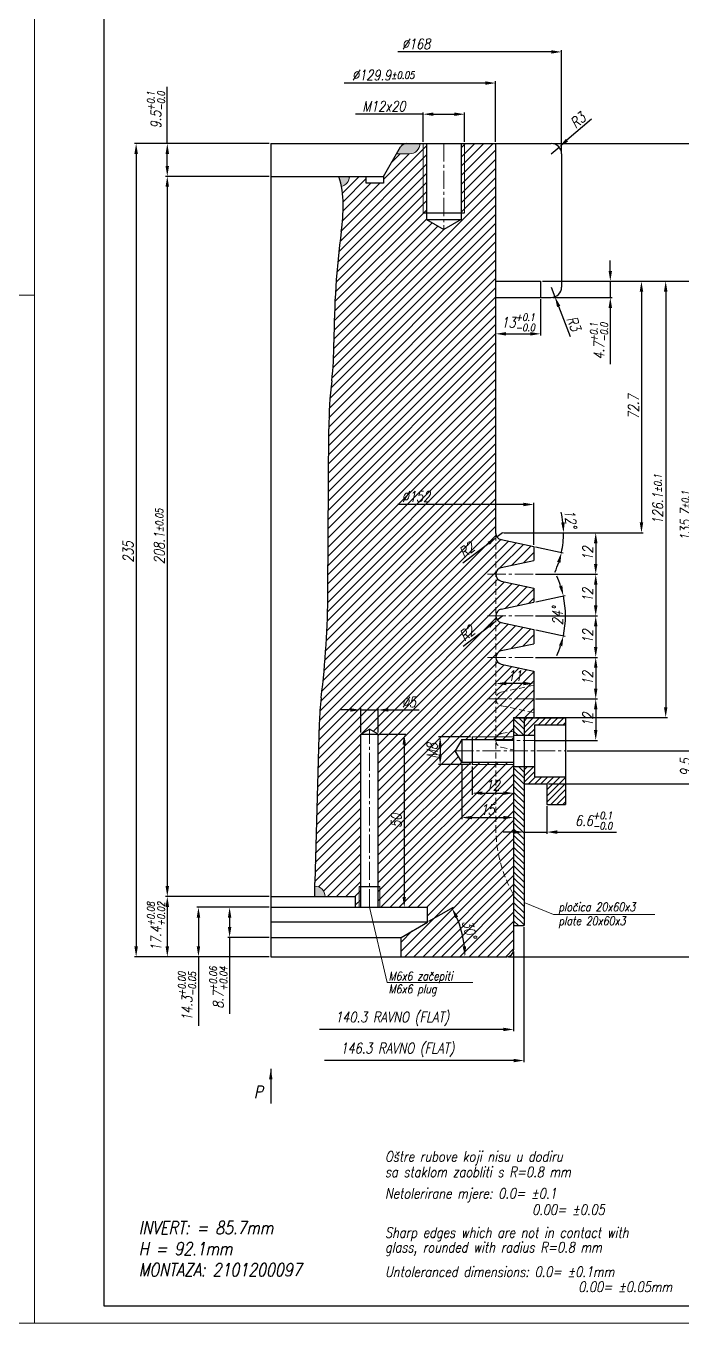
# Model space of a CAD drawing. Extents: x 39 to 1392, y 12 to 642.
# Drawn here: x 456.9 to 646.4, y 12.4 to 387.2 of the extents above; entities that cross this region are included whole.
import ezdxf

# ---------------------------------------------------------------- set-up
doc = ezdxf.new("R2010")
doc.units = 0
doc.header["$LTSCALE"] = 7
doc.header["$MEASUREMENT"] = 0
doc.linetypes.add('CENTER2', pattern=[1.125, 0.75, -0.125, 0.125, -0.125])
doc.linetypes.add('HIDDEN', pattern=[0.375, 0.25, -0.125])
doc.layers.get('0').update_dxf_attribs({"linetype": 'CONTINUOUS', "lineweight": 15})
for name, color, linetype, lineweight in [('1', 1, 'CENTER2', 15), ('2', 2, 'HIDDEN', 15), ('3', 3, 'CONTINUOUS', 30), ('8', 251, 'CONTINUOUS', 15), ('ENGLISH', 252, 'CONTINUOUS', 18)]:
    doc.layers.add(name, color=color, linetype=linetype, lineweight=lineweight)
doc.styles.add('ITALICT', font='ITALICT.shx', dxfattribs={"width": 0.8, "height": 3})
doc.dimstyles.get("Standard").update_dxf_attribs({"dimtxt": 3, "dimasz": 3, "dimexe": 0.5, "dimexo": 0.5, "dimgap": 0.8, "dimtad": 1, "dimdsep": 46, "dimtxsty": 'ITALICT', "dimcen": 0.09, "dimazin": 2, "dimtfac": 1, "dimtmove": 0, "dimatfit": 3, "dimfxl": 1, "dimtolj": 1, "dimtzin": 0, "dimarcsym": 0})

# ---------------------------------------------------------------- blocks, each defined once
blk = doc.blocks.new('*D75')
at = {"color": 0, "lineweight": -2}
for p, q in [((585.78, 173.22), (585.78, 164.98)), ((588.78, 165.48), (594.78, 165.48)), ((597.78, 164.98), (597.78, 164.98))]:
    blk.add_line(p, q, dxfattribs=at)
at = {"color": 0}
for points in [[(588.78, 165.98), (588.78, 164.98), (585.78, 165.48)], [(594.78, 164.98), (594.78, 165.98), (597.78, 165.48)]]:
    blk.add_solid(points, dxfattribs=at)
at = {"color": 0, "insert": (591.78, 167.78), "char_height": 3, "attachment_point": 5, "style": 'ITALICT'}
blk.add_mtext('\\A1;12', dxfattribs=at)
blk = doc.blocks.new('*D76')
at = {"color": 0, "lineweight": -2}
for p, q in [((582.78, 173.97), (582.78, 157.93)), ((585.78, 158.43), (594.78, 158.43)), ((597.78, 157.93), (597.78, 157.93))]:
    blk.add_line(p, q, dxfattribs=at)
at = {"color": 0}
for points in [[(585.78, 158.93), (585.78, 157.93), (582.78, 158.43)], [(594.78, 157.93), (594.78, 158.93), (597.78, 158.43)]]:
    blk.add_solid(points, dxfattribs=at)
at = {"color": 0, "insert": (590.28, 160.73), "char_height": 3, "attachment_point": 5, "style": 'ITALICT'}
blk.add_mtext('\\A1;15', dxfattribs=at)
blk = doc.blocks.new('*D18')
at = {"color": 0, "lineweight": -2}
for p, q in [((605.58, 308.22), (605.58, 297.71)), ((595.58, 298.21), (602.58, 298.21))]:
    blk.add_line(p, q, dxfattribs=at)
at = {"color": 0}
for points in [[(595.58, 298.71), (595.58, 297.71), (592.58, 298.21)], [(602.58, 298.71), (602.58, 297.71), (605.58, 298.21)]]:
    blk.add_solid(points, dxfattribs=at)
at = {"color": 0, "insert": (599.08, 301.5), "char_height": 3, "attachment_point": 5, "style": 'ITALICT'}
blk.add_mtext('\\A1;13{}{\\H0.71x;\\C3;\\S+0.1^ -0.0;}', dxfattribs=at)
blk = doc.blocks.new('*D19')
at = {"color": 0, "lineweight": -2}
for p, q in [((625.71, 316.42), (625.71, 319.42)), ((606.08, 313.42), (626.21, 313.42)), ((625.71, 313.42), (625.71, 308.72)), ((609.13, 308.72), (626.21, 308.72)), ((625.71, 305.72), (625.71, 289.45))]:
    blk.add_line(p, q, dxfattribs=at)
at = {"color": 0}
for points in [[(625.21, 316.42), (626.21, 316.42), (625.71, 313.42)], [(625.21, 305.72), (626.21, 305.72), (625.71, 308.72)]]:
    blk.add_solid(points, dxfattribs=at)
at = {"color": 0, "insert": (622.43, 296.09), "char_height": 3, "attachment_point": 5, "rotation": 90, "style": 'ITALICT'}
blk.add_mtext('\\A1;4.7{}{\\H0.71x;\\C3;\\S+0.1^ -0.0;}', dxfattribs=at)
blk = doc.blocks.new('*D20')
at = {"color": 0, "lineweight": -2}
for p, q in [((609.13, 353.22), (658.21, 353.22)), ((657.71, 350.22), (657.71, 316.42)), ((606.08, 313.42), (658.21, 313.42))]:
    blk.add_line(p, q, dxfattribs=at)
at = {"color": 0}
for points in [[(658.21, 350.22), (657.21, 350.22), (657.71, 353.22)], [(657.21, 316.42), (658.21, 316.42), (657.71, 313.42)]]:
    blk.add_solid(points, dxfattribs=at)
at = {"color": 0, "insert": (655.41, 333.32), "char_height": 3, "attachment_point": 5, "rotation": 90, "style": 'ITALICT'}
blk.add_mtext('\\A1;39.8{}{\\H0.71x;\\C3;%%p0.05}', dxfattribs=at)
blk = doc.blocks.new('*D21')
at = {"color": 0, "lineweight": -2}
for p, q in [((606.08, 313.42), (642.21, 313.42)), ((641.71, 310.42), (641.71, 190.32)), ((604.13, 187.32), (642.21, 187.32))]:
    blk.add_line(p, q, dxfattribs=at)
at = {"color": 0}
for points in [[(641.21, 310.42), (642.21, 310.42), (641.71, 313.42)], [(641.21, 190.32), (642.21, 190.32), (641.71, 187.32)]]:
    blk.add_solid(points, dxfattribs=at)
at = {"color": 0, "insert": (639.41, 250.37), "char_height": 3, "attachment_point": 5, "rotation": 90, "style": 'ITALICT'}
blk.add_mtext('\\A1;126.1{}{\\H0.71x;\\C3;%%p0.1}', dxfattribs=at)
blk = doc.blocks.new('*D22')
at = {"color": 0, "lineweight": -2}
for p, q in [((606.08, 313.42), (650.21, 313.42)), ((649.71, 310.42), (649.71, 180.72)), ((613.28, 177.72), (650.21, 177.72))]:
    blk.add_line(p, q, dxfattribs=at)
at = {"color": 0}
for points in [[(649.21, 310.42), (650.21, 310.42), (649.71, 313.42)], [(649.21, 180.72), (650.21, 180.72), (649.71, 177.72)]]:
    blk.add_solid(points, dxfattribs=at)
at = {"color": 0, "insert": (647.41, 245.57), "char_height": 3, "attachment_point": 5, "rotation": 90, "style": 'ITALICT'}
blk.add_mtext('\\A1;135.7{}{\\H0.71x;\\C3;%%p0.1}', dxfattribs=at)
blk = doc.blocks.new('*D77')
at = {"color": 0, "lineweight": -2}
for p, q in [((583.18, 207.99), (590.66, 213.69)), ((594.63, 216.72), (593.04, 215.51))]:
    blk.add_line(p, q, dxfattribs=at)
at = {"color": 0}
blk.add_solid([(590.96, 213.29), (590.35, 214.09), (593.04, 215.51)], dxfattribs=at)
at = {"color": 0, "insert": (584.33, 211.76), "char_height": 3, "attachment_point": 5, "rotation": 37.3097, "style": 'ITALICT'}
blk.add_mtext('\\A1;R2', dxfattribs=at)
blk = doc.blocks.new('*D23')
at = {"color": 0, "lineweight": -2}
for p, q in [((604.17, 220.79), (612.65, 222.6)), ((604.17, 212.65), (612.65, 210.85))]:
    blk.add_line(p, q, dxfattribs=at)
for start, end in [(18.1964, 24.3928), (348, 12), (335.6072, 341.8036)]:
    blk.add_arc((585.01, 216.72), 27.75, start, end, dxfattribs=at)
at = {"color": 0}
for points in [[(611.86, 225.52), (610.9, 225.26), (612.16, 222.49)], [(610.9, 208.18), (611.86, 207.92), (612.16, 210.95)]]:
    blk.add_solid(points, dxfattribs=at)
at = {"color": 0, "insert": (610.47, 216.72), "char_height": 3, "attachment_point": 5, "rotation": 90, "style": 'ITALICT'}
blk.add_mtext('\\A1;24°', dxfattribs=at)
blk = doc.blocks.new('*D24')
at = {"color": 0, "lineweight": -2}
for p, q in [((604.13, 228.72), (622, 228.72)), ((621.5, 225.72), (621.5, 219.72)), ((604.13, 216.72), (622, 216.72))]:
    blk.add_line(p, q, dxfattribs=at)
at = {"color": 0}
for points in [[(621, 225.72), (622, 225.72), (621.5, 228.72)], [(621, 219.72), (622, 219.72), (621.5, 216.72)]]:
    blk.add_solid(points, dxfattribs=at)
at = {"color": 0, "insert": (619.2, 222.72), "char_height": 3, "attachment_point": 5, "rotation": 90, "style": 'ITALICT'}
blk.add_mtext('\\A1;12', dxfattribs=at)
blk = doc.blocks.new('*D25')
at = {"color": 0, "lineweight": -2}
for p, q in [((604.13, 216.72), (622, 216.72)), ((621.5, 213.72), (621.5, 207.72)), ((604.13, 204.72), (622, 204.72))]:
    blk.add_line(p, q, dxfattribs=at)
at = {"color": 0}
for points in [[(621, 213.72), (622, 213.72), (621.5, 216.72)], [(621, 207.72), (622, 207.72), (621.5, 204.72)]]:
    blk.add_solid(points, dxfattribs=at)
at = {"color": 0, "insert": (619.2, 210.72), "char_height": 3, "attachment_point": 5, "rotation": 90, "style": 'ITALICT'}
blk.add_mtext('\\A1;12', dxfattribs=at)
blk = doc.blocks.new('*D26')
at = {"color": 0, "lineweight": -2}
for p, q in [((604.13, 204.72), (622, 204.72)), ((621.5, 201.72), (621.5, 195.72)), ((604.13, 192.72), (622, 192.72))]:
    blk.add_line(p, q, dxfattribs=at)
at = {"color": 0}
for points in [[(621, 201.72), (622, 201.72), (621.5, 204.72)], [(621, 195.72), (622, 195.72), (621.5, 192.72)]]:
    blk.add_solid(points, dxfattribs=at)
at = {"color": 0, "insert": (619.2, 198.72), "char_height": 3, "attachment_point": 5, "rotation": 90, "style": 'ITALICT'}
blk.add_mtext('\\A1;12', dxfattribs=at)
blk = doc.blocks.new('*D27')
at = {"color": 0, "lineweight": -2}
for p, q in [((604.13, 192.72), (622, 192.72)), ((621.5, 189.72), (621.5, 183.72)), ((604.13, 180.72), (622, 180.72))]:
    blk.add_line(p, q, dxfattribs=at)
at = {"color": 0}
for points in [[(621, 189.72), (622, 189.72), (621.5, 192.72)], [(621, 183.72), (622, 183.72), (621.5, 180.72)]]:
    blk.add_solid(points, dxfattribs=at)
at = {"color": 0, "insert": (619.2, 186.72), "char_height": 3, "attachment_point": 5, "rotation": 90, "style": 'ITALICT'}
blk.add_mtext('\\A1;12', dxfattribs=at)
blk = doc.blocks.new('*D78')
at = {"color": 0, "lineweight": -2}
for p, q in [((592.63, 197.66), (592.63, 197.66)), ((600.63, 197.16), (595.63, 197.16)), ((603.63, 197.66), (603.63, 197.66))]:
    blk.add_line(p, q, dxfattribs=at)
at = {"color": 0}
for points in [[(595.63, 197.66), (595.63, 196.66), (592.63, 197.16)], [(600.63, 196.66), (600.63, 197.66), (603.63, 197.16)]]:
    blk.add_solid(points, dxfattribs=at)
at = {"color": 0, "insert": (598.13, 199.46), "char_height": 3, "attachment_point": 5, "style": 'ITALICT'}
blk.add_mtext('\\A1;11', dxfattribs=at)
blk = doc.blocks.new('*D28')
at = {"color": 0, "lineweight": -2}
for p, q in [((527.13, 343.72), (497.24, 343.72)), ((497.74, 340.72), (497.74, 138.62)), ((527.13, 135.62), (497.24, 135.62))]:
    blk.add_line(p, q, dxfattribs=at)
at = {"color": 0}
for points in [[(498.24, 340.72), (497.24, 340.72), (497.74, 343.72)], [(497.24, 138.62), (498.24, 138.62), (497.74, 135.62)]]:
    blk.add_solid(points, dxfattribs=at)
at = {"color": 0, "insert": (495.44, 239.67), "char_height": 3, "attachment_point": 5, "rotation": 90, "style": 'ITALICT'}
blk.add_mtext('\\A1;208.1{}{\\H0.71x;\\C3;%%p0.05}', dxfattribs=at)
blk = doc.blocks.new('*D29')
at = {"color": 0, "lineweight": -2}
for p, q in [((527.13, 135.62), (497.24, 135.62)), ((497.74, 132.62), (497.74, 121.22)), ((527.13, 118.22), (497.24, 118.22))]:
    blk.add_line(p, q, dxfattribs=at)
at = {"color": 0}
for points in [[(497.24, 132.62), (498.24, 132.62), (497.74, 135.62)], [(497.24, 121.22), (498.24, 121.22), (497.74, 118.22)]]:
    blk.add_solid(points, dxfattribs=at)
at = {"color": 0, "insert": (494.46, 126.92), "char_height": 3, "attachment_point": 5, "rotation": 90, "style": 'ITALICT'}
blk.add_mtext('\\A1;17.4{}{\\H0.71x;\\C3;\\S+0.08^ +0.02;}', dxfattribs=at)
blk = doc.blocks.new('*D79')
at = {"color": 0, "lineweight": -2}
for p, q in [((585.28, 181.72), (576.06, 181.72)), ((576.56, 178.72), (576.56, 176.72)), ((585.28, 173.72), (576.06, 173.72))]:
    blk.add_line(p, q, dxfattribs=at)
at = {"color": 0}
for points in [[(577.06, 178.72), (576.06, 178.72), (576.56, 181.72)], [(576.06, 176.72), (577.06, 176.72), (576.56, 173.72)]]:
    blk.add_solid(points, dxfattribs=at)
at = {"color": 0, "insert": (574.26, 177.72), "char_height": 3, "attachment_point": 5, "rotation": 90, "style": 'ITALICT'}
blk.add_mtext('\\A1;M8', dxfattribs=at)
blk = doc.blocks.new('*D31')
at = {"color": 0, "lineweight": -2}
for p, q in [((527.13, 132.52), (506.24, 132.52)), ((506.74, 129.52), (506.74, 121.22)), ((527.13, 118.22), (506.24, 118.22)), ((506.74, 118.22), (506.74, 98.26))]:
    blk.add_line(p, q, dxfattribs=at)
at = {"color": 0}
for points in [[(506.24, 129.52), (507.24, 129.52), (506.74, 132.52)], [(506.24, 121.22), (507.24, 121.22), (506.74, 118.22)]]:
    blk.add_solid(points, dxfattribs=at)
at = {"color": 0, "insert": (503.46, 106.74), "char_height": 3, "attachment_point": 5, "rotation": 90, "style": 'ITALICT'}
blk.add_mtext('\\A1;14.3{}{\\H0.71x;\\C3;\\S+0.00^ -0.05;}', dxfattribs=at)
blk = doc.blocks.new('*D32')
at = {"color": 0, "lineweight": -2}
for p, q in [((527.13, 132.52), (515.24, 132.52)), ((515.74, 129.52), (515.74, 126.82)), ((527.13, 123.82), (515.24, 123.82)), ((515.74, 123.82), (515.74, 101.7))]:
    blk.add_line(p, q, dxfattribs=at)
at = {"color": 0}
for points in [[(515.24, 129.52), (516.24, 129.52), (515.74, 132.52)], [(515.24, 126.82), (516.24, 126.82), (515.74, 123.82)]]:
    blk.add_solid(points, dxfattribs=at)
at = {"color": 0, "insert": (512.46, 109.27), "char_height": 3, "attachment_point": 5, "rotation": 90, "style": 'ITALICT'}
blk.add_mtext('\\A1;8.7{}{\\H0.71x;\\C3;\\S+0.06^ +0.04;}', dxfattribs=at)
blk = doc.blocks.new('*D37')
at = {"color": 0, "lineweight": -2}
for p, q in [((527.13, 353.22), (488.24, 353.22)), ((488.74, 350.22), (488.74, 121.22)), ((527.13, 118.22), (488.24, 118.22))]:
    blk.add_line(p, q, dxfattribs=at)
at = {"color": 0}
for points in [[(489.24, 350.22), (488.24, 350.22), (488.74, 353.22)], [(488.24, 121.22), (489.24, 121.22), (488.74, 118.22)]]:
    blk.add_solid(points, dxfattribs=at)
at = {"color": 0, "insert": (486.44, 235.17), "char_height": 3, "attachment_point": 5, "rotation": 90, "style": 'ITALICT'}
blk.add_mtext('\\A1;235', dxfattribs=at)
blk = doc.blocks.new('*D80')
at = {"color": 0, "lineweight": -2}
for p, q in [((600.63, 248.91), (564.33, 248.91)), ((603.63, 237.25), (603.63, 249.41))]:
    blk.add_line(p, q, dxfattribs=at)
at = {"color": 0}
blk.add_solid([(600.63, 248.41), (600.63, 249.41), (603.63, 248.91)], dxfattribs=at)
at = {"color": 0, "insert": (569.59, 251.21), "char_height": 3, "attachment_point": 5, "style": 'ITALICT'}
blk.add_mtext('\\A1;%%c152', dxfattribs=at)
blk = doc.blocks.new('*D41')
at = {"color": 0, "lineweight": -2}
for p, q in [((592.58, 353.72), (592.58, 371.18)), ((589.58, 370.68), (548.84, 370.68))]:
    blk.add_line(p, q, dxfattribs=at)
at = {"color": 0}
blk.add_solid([(589.58, 370.18), (589.58, 371.18), (592.58, 370.68)], dxfattribs=at)
at = {"color": 0, "insert": (560.11, 372.98), "char_height": 3, "attachment_point": 5, "style": 'ITALICT'}
blk.add_mtext('\\A1;%%c129.9{}{\\H0.71x;\\C3;%%p0.05}', dxfattribs=at)
blk = doc.blocks.new('*D42')
at = {"color": 0, "lineweight": -2}
for p, q in [((608.63, 379.68), (564.38, 379.68)), ((611.63, 350.72), (611.63, 380.18))]:
    blk.add_line(p, q, dxfattribs=at)
at = {"color": 0}
blk.add_solid([(608.63, 379.18), (608.63, 380.18), (611.63, 379.68)], dxfattribs=at)
at = {"color": 0, "insert": (569.63, 381.98), "char_height": 3, "attachment_point": 5, "style": 'ITALICT'}
blk.add_mtext('\\A1;%%c168', dxfattribs=at)
blk = doc.blocks.new('*D43')
at = {"color": 0, "lineweight": -2}
for p, q in [((607.38, 161.72), (607.38, 153.74)), ((597.78, 154.24), (594.78, 154.24)), ((600.78, 154.24), (607.38, 154.24)), ((610.38, 154.24), (627.47, 154.24))]:
    blk.add_line(p, q, dxfattribs=at)
at = {"color": 0}
for points in [[(597.78, 154.74), (597.78, 153.74), (600.78, 154.24)], [(610.38, 154.74), (610.38, 153.74), (607.38, 154.24)]]:
    blk.add_solid(points, dxfattribs=at)
at = {"color": 0, "insert": (620.9, 157.53), "char_height": 3, "attachment_point": 5, "style": 'ITALICT'}
blk.add_mtext('\\A1;6.6{}{\\H0.71x;\\C3;\\S+0.1^ -0.0;}', dxfattribs=at)
blk = doc.blocks.new('*D44')
at = {"color": 0, "lineweight": -2}
for p, q in [((613.28, 177.72), (650.21, 177.72)), ((649.71, 171.22), (649.71, 174.72)), ((607.88, 168.22), (650.21, 168.22))]:
    blk.add_line(p, q, dxfattribs=at)
at = {"color": 0}
for points in [[(649.21, 174.72), (650.21, 174.72), (649.71, 177.72)], [(649.21, 171.22), (650.21, 171.22), (649.71, 168.22)]]:
    blk.add_solid(points, dxfattribs=at)
at = {"color": 0, "insert": (647.41, 172.97), "char_height": 3, "attachment_point": 5, "rotation": 90, "style": 'ITALICT'}
blk.add_mtext('\\A1;9.5', dxfattribs=at)
blk = doc.blocks.new('*D45')
at = {"color": 0, "lineweight": -2}
for p, q in [((597.78, 119.72), (597.78, 96.71)), ((594.78, 97.21), (541.68, 97.21))]:
    blk.add_line(p, q, dxfattribs=at)
at = {"color": 0}
blk.add_solid([(594.78, 97.71), (594.78, 96.71), (597.78, 97.21)], dxfattribs=at)
at = {"color": 0, "insert": (562.71, 100.29), "char_height": 3, "attachment_point": 5, "style": 'ITALICT'}
blk.add_mtext('\\A1;140.3 RAVNO (FLAT)', dxfattribs=at)
blk = doc.blocks.new('*D50')
at = {"color": 0, "lineweight": -2}
for p, q in [((600.78, 126.72), (600.78, 87.71)), ((597.78, 88.21), (543.18, 88.21))]:
    blk.add_line(p, q, dxfattribs=at)
at = {"color": 0}
blk.add_solid([(597.78, 88.71), (597.78, 87.71), (600.78, 88.21)], dxfattribs=at)
at = {"color": 0, "insert": (564.21, 91.29), "char_height": 3, "attachment_point": 5, "style": 'ITALICT'}
blk.add_mtext('\\A1;146.3 RAVNO (FLAT)', dxfattribs=at)
blk = doc.blocks.new('*D51')
at = {"color": 0, "lineweight": -2}
for p, q in [((497.74, 353.22), (497.74, 369.55)), ((527.13, 353.22), (497.24, 353.22)), ((497.74, 346.72), (497.74, 350.22)), ((527.13, 343.72), (497.24, 343.72))]:
    blk.add_line(p, q, dxfattribs=at)
at = {"color": 0}
for points in [[(498.24, 350.22), (497.24, 350.22), (497.74, 353.22)], [(497.24, 346.72), (498.24, 346.72), (497.74, 343.72)]]:
    blk.add_solid(points, dxfattribs=at)
at = {"color": 0, "insert": (494.46, 362.89), "char_height": 3, "attachment_point": 5, "rotation": 90, "style": 'ITALICT'}
blk.add_mtext('\\A1;9.5{}{\\H0.71x;\\C3;\\S+0.1^ -0.0;}', dxfattribs=at)
blk = doc.blocks.new('*D52')
at = {"color": 0, "lineweight": -2}
for p, q in [((620.3, 360.28), (613.18, 354.14)), ((608.63, 350.22), (610.91, 352.18))]:
    blk.add_line(p, q, dxfattribs=at)
at = {"color": 0}
blk.add_solid([(612.85, 354.52), (613.5, 353.76), (610.91, 352.18)], dxfattribs=at)
at = {"color": 0, "insert": (616.37, 359.93), "char_height": 3, "attachment_point": 5, "rotation": 40.7673, "style": 'ITALICT'}
blk.add_mtext('\\A1;R3', dxfattribs=at)
blk = doc.blocks.new('*D53')
at = {"color": 0, "lineweight": -2}
for p, q in [((608.63, 311.72), (609.72, 308.92)), ((614.19, 297.36), (610.8, 306.13))]:
    blk.add_line(p, q, dxfattribs=at)
at = {"color": 0}
blk.add_solid([(611.27, 306.31), (610.33, 305.94), (609.72, 308.92)], dxfattribs=at)
at = {"color": 0, "insert": (615.18, 301.17), "char_height": 3, "attachment_point": 5, "rotation": 291.1521, "style": 'ITALICT'}
blk.add_mtext('\\A1;R3', dxfattribs=at)
blk = doc.blocks.new('*D54')
at = {"color": 0, "lineweight": -2}
for p, q in [((606.08, 313.42), (658.21, 313.42)), ((657.71, 310.42), (657.71, 121.22)), ((596.28, 118.22), (658.21, 118.22))]:
    blk.add_line(p, q, dxfattribs=at)
at = {"color": 0}
for points in [[(657.21, 310.42), (658.21, 310.42), (657.71, 313.42)], [(657.21, 121.22), (658.21, 121.22), (657.71, 118.22)]]:
    blk.add_solid(points, dxfattribs=at)
at = {"color": 0, "insert": (655.41, 215.82), "char_height": 3, "attachment_point": 5, "rotation": 90, "style": 'ITALICT'}
blk.add_mtext('\\A1;195.2', dxfattribs=at)
blk = doc.blocks.new('*D55')
at = {"color": 0, "lineweight": -2}
for p, q in [((595.08, 240.72), (622, 240.72)), ((621.5, 237.72), (621.5, 231.72)), ((604.13, 228.72), (622, 228.72))]:
    blk.add_line(p, q, dxfattribs=at)
at = {"color": 0}
for points in [[(621, 237.72), (622, 237.72), (621.5, 240.72)], [(621, 231.72), (622, 231.72), (621.5, 228.72)]]:
    blk.add_solid(points, dxfattribs=at)
at = {"color": 0, "insert": (619.2, 234.72), "char_height": 3, "attachment_point": 5, "rotation": 90, "style": 'ITALICT'}
blk.add_mtext('\\A1;12', dxfattribs=at)
blk = doc.blocks.new('*D70')
at = {"color": 0, "lineweight": -2}
for p, q in [((571.63, 361.68), (552.06, 361.68)), ((571.63, 353.72), (571.63, 362.18)), ((574.63, 361.68), (580.63, 361.68)), ((583.63, 353.72), (583.63, 362.18))]:
    blk.add_line(p, q, dxfattribs=at)
at = {"color": 0}
for points in [[(574.63, 362.18), (574.63, 361.18), (571.63, 361.68)], [(580.63, 361.18), (580.63, 362.18), (583.63, 361.68)]]:
    blk.add_solid(points, dxfattribs=at)
at = {"color": 0, "insert": (560.35, 363.98), "char_height": 3, "attachment_point": 5, "style": 'ITALICT'}
blk.add_mtext('\\A1;M12x20', dxfattribs=at)
blk = doc.blocks.new('*D84')
at = {"color": 0, "lineweight": -2}
for p, q in [((559.13, 182.52), (566.68, 182.52)), ((566.18, 179.52), (566.18, 135.52)), ((566.68, 132.52), (566.68, 132.52))]:
    blk.add_line(p, q, dxfattribs=at)
at = {"color": 0}
for points in [[(566.68, 179.52), (565.68, 179.52), (566.18, 182.52)], [(565.68, 135.52), (566.68, 135.52), (566.18, 132.52)]]:
    blk.add_solid(points, dxfattribs=at)
at = {"color": 0, "insert": (563.88, 157.52), "char_height": 3, "attachment_point": 5, "rotation": 90, "style": 'ITALICT'}
blk.add_mtext('\\A1;50', dxfattribs=at)
blk = doc.blocks.new('*D85')
at = {"color": 0, "lineweight": -2}
for p, q in [((550.63, 189.53), (547.63, 189.53)), ((553.63, 183.02), (553.63, 190.03)), ((553.63, 189.53), (558.63, 189.53)), ((558.63, 183.02), (558.63, 190.03)), ((561.63, 189.53), (570.46, 189.53))]:
    blk.add_line(p, q, dxfattribs=at)
at = {"color": 0}
for points in [[(550.63, 189.03), (550.63, 190.03), (553.63, 189.53)], [(561.63, 190.03), (561.63, 189.03), (558.63, 189.53)]]:
    blk.add_solid(points, dxfattribs=at)
at = {"color": 0, "insert": (567.55, 191.83), "char_height": 3, "attachment_point": 5, "style": 'ITALICT'}
blk.add_mtext('\\A1;%%c5', dxfattribs=at)
blk = doc.blocks.new('*D86')
at = {"color": 0, "lineweight": -2}
blk.add_line((573.32, 128.46), (580.39, 132.54), dxfattribs=at)
blk.add_arc((555.58, 118.22), 28.14, 6.1107, 23.8893, dxfattribs=at)
at = {"color": 0}
for points in [[(581.76, 129.84), (580.87, 129.39), (579.96, 132.29)], [(583.07, 121.19), (584.07, 121.24), (583.73, 118.22)]]:
    blk.add_solid(points, dxfattribs=at)
at = {"color": 0, "insert": (584.99, 126.1), "char_height": 3, "attachment_point": 5, "rotation": 285, "style": 'ITALICT'}
blk.add_mtext('\\A1;30%%d', dxfattribs=at)
blk = doc.blocks.new('*D91')
at = {"color": 0, "lineweight": -2}
for p, q in [((606.08, 313.42), (635.21, 313.42)), ((634.71, 310.42), (634.71, 243.72)), ((595.08, 240.72), (635.21, 240.72))]:
    blk.add_line(p, q, dxfattribs=at)
at = {"color": 0}
for points in [[(634.21, 310.42), (635.21, 310.42), (634.71, 313.42)], [(634.21, 243.72), (635.21, 243.72), (634.71, 240.72)]]:
    blk.add_solid(points, dxfattribs=at)
at = {"color": 0, "insert": (632.41, 277.07), "char_height": 3, "attachment_point": 5, "rotation": 90, "style": 'ITALICT'}
blk.add_mtext('\\A1;72.7', dxfattribs=at)
blk = doc.blocks.new('*D92')
at = {"color": 0, "lineweight": -2}
for p, q in [((594.58, 240.72), (592.99, 239.51)), ((583.1, 232.03), (590.6, 237.7))]:
    blk.add_line(p, q, dxfattribs=at)
at = {"color": 0}
blk.add_solid([(590.9, 237.3), (590.3, 238.1), (592.99, 239.51)], dxfattribs=at)
at = {"color": 0, "insert": (584.27, 235.79), "char_height": 3, "attachment_point": 5, "rotation": 37.1283, "style": 'ITALICT'}
blk.add_mtext('\\A1;R2', dxfattribs=at)
blk = doc.blocks.new('*D93')
at = {"color": 0, "lineweight": -2}
for p, q in [((595.58, 240.72), (612.71, 240.72)), ((604.12, 236.65), (612.1, 234.95))]:
    blk.add_line(p, q, dxfattribs=at)
for start, end in [(6.313, 12.626), (348, 0), (335.374, 341.687)]:
    blk.add_arc((584.96, 240.72), 27.24, start, end, dxfattribs=at)
at = {"color": 0}
for points in [[(612.54, 243.74), (611.54, 243.69), (612.21, 240.72)], [(610.34, 232.29), (611.31, 232.03), (611.61, 235.06)]]:
    blk.add_solid(points, dxfattribs=at)
at = {"color": 0, "insert": (614.23, 244.75), "char_height": 3, "attachment_point": 5, "rotation": 277.8401, "style": 'ITALICT'}
blk.add_mtext('\\A1;12°', dxfattribs=at)

msp = doc.modelspace()

# ---------------------------------------------------------------- hatches: boundary and pattern name
h = msp.add_hatch(color=256)
h.dxf.hatch_style = 1
h.paths.add_polyline_path([(570.7189, 353.221), (566.8736, 353.221, 0.26794919), (565.1415, 352.221), (563.9868, 350.221), (567.7189, 350.221, 0.41421356)])
h = msp.add_hatch(color=256)
h.paths.add_polyline_path([(540.334, 138.621), (540.334, 135.621), (543.334, 135.621, 0.41421356)])
h.paths.add_polyline_path([(547.334, 343.721, -0.02752695), (548.0551, 340.809, 0.34477684), (550.334, 343.721)])
at = {"layer": '8'}
h = msp.add_hatch(dxfattribs=at)
h.set_pattern_fill('ANSI31', color=256, scale=15)
h.paths.add_polyline_path([(595.784, 118.221, 0.41421356), (597.784, 120.221), (597.784, 127.221), (597.784, 136.1374, -0.1289713), (592.634, 155.771), (592.634, 173.721), (585.784, 173.721), (585.784, 174.471), (582.784, 174.471), (580.9077, 177.721), (582.784, 180.971), (585.784, 180.971), (585.784, 181.721), (592.634, 181.721), (592.634, 192.721), (592.634, 204.721), (592.634, 216.721), (592.634, 228.721), (592.634, 240.2766, -0.05607749), (592.584, 240.721), (592.584, 308.721), (592.584, 313.421), (592.584, 353.221), (583.634, 353.221), (583.634, 333.221), (582.634, 333.221), (582.634, 331.221), (577.634, 328.3343), (572.634, 331.221), (572.634, 333.221), (571.634, 333.221), (571.634, 353.221), (570.7189, 353.221, -0.41421356), (567.7189, 350.221), (563.9868, 350.221), (560.234, 343.721), (560.234, 341.721), (555.234, 341.721), (555.234, 343.721), (550.334, 343.721, -0.34477684), (548.0551, 340.809, -0.04695944), (548.534, 335.721, -0.03308873), (548.0097, 327.8058, 0.03308873), (545.884, 295.721, -0.02923352), (545.2357, 284.6407, 0.02790548), (544.384, 270.721), (544.134, 223.621, -0.02907743), (542.1927, 193.0639, 0.02333708), (541.634, 185.621), (540.334, 139.621), (540.334, 138.621, -0.41421356), (543.334, 135.621), (552.134, 135.621), (552.134, 132.521), (553.134, 132.521), (553.134, 138.521), (553.634, 138.521), (553.634, 182.521), (556.134, 183.9644), (558.634, 182.521), (558.634, 138.521), (559.134, 138.521), (559.134, 132.521), (572.884, 132.521), (572.884, 128.2089), (565.284, 123.821), (565.284, 118.221)])
h.paths.add_polyline_path([(571.634, 353.221), (571.634, 333.221), (572.634, 333.221), (572.634, 353.221)])
h.paths.add_polyline_path([(582.634, 353.221), (582.634, 333.221), (583.634, 333.221), (583.634, 353.221)])
h.paths.add_polyline_path([(553.134, 138.521), (553.134, 132.521), (553.634, 132.521), (553.634, 138.521)])
h.paths.add_polyline_path([(558.634, 138.521), (558.634, 132.521), (559.134, 132.521), (559.134, 138.521)])
h.paths.add_polyline_path([(592.634, 155.771, 0.1289713), (597.784, 136.1374), (597.784, 173.221), (597.784, 173.721), (592.634, 173.721)])
h.paths.add_polyline_path([(597.784, 173.721), (592.634, 173.721), (592.634, 155.771, 0.1289713), (597.784, 136.1374), (597.784, 173.221)])
h.paths.add_polyline_path([(592.634, 174.471), (585.784, 174.471), (585.784, 173.721), (592.634, 173.721)])
h.paths.add_polyline_path([(592.634, 173.721), (597.784, 173.721), (597.784, 174.471), (592.634, 174.471)])
h.paths.add_polyline_path([(585.784, 181.721), (585.784, 180.971), (592.634, 180.971), (592.634, 181.721)])
h.paths.add_polyline_path([(597.784, 181.721), (592.902, 181.721, 0.09989808), (592.6497, 180.971), (597.784, 180.971)])
h.paths.add_polyline_path([(597.784, 182.221), (597.784, 183.4353), (594.2182, 182.6773, 0.21255656), (592.902, 181.721), (597.784, 181.721)])
h.paths.add_polyline_path([(592.634, 181.721), (592.902, 181.721, -0.21255656), (594.2182, 182.6773), (597.784, 183.4353), (597.784, 187.221), (597.784, 187.321), (603.634, 187.321), (603.634, 188.7633), (594.2182, 190.7647, -0.35411857), (592.634, 192.721)])
h.paths.add_polyline_path([(594.2182, 190.7647), (603.634, 188.7633), (603.634, 192.721), (592.634, 192.721, 0.35411857)])
h.paths.add_polyline_path([(592.634, 192.721), (603.634, 192.721), (603.634, 196.6787), (594.2182, 194.6773, 0.35411857)])
h.paths.add_polyline_path([(592.634, 192.721, -0.35411857), (594.2182, 194.6773), (603.634, 196.6787), (603.634, 200.7633), (594.2182, 202.7647, -0.35411857), (592.634, 204.721)])
h.paths.add_polyline_path([(603.634, 208.6787), (603.634, 212.7633), (594.2182, 214.7647, -0.35411857), (592.634, 216.721), (592.634, 204.721, -0.35411857), (594.2182, 206.6773)])
h.paths.add_polyline_path([(594.2182, 218.6773), (603.634, 220.6787), (603.634, 224.7633), (594.2182, 226.7647, -0.35411857), (592.634, 228.721), (592.634, 216.721, -0.35411857)])
h.paths.add_polyline_path([(594.2182, 230.6773), (603.634, 232.6787), (603.634, 236.7527), (594.1682, 238.7647, -0.2922378), (592.634, 240.2766), (592.634, 228.721, -0.35411857)])
h.paths.add_polyline_path([(592.634, 155.771, 0.1289713), (597.784, 136.1374), (597.784, 173.221), (597.784, 173.721), (592.634, 173.721)])
h.paths.add_polyline_path([(589.2055, 170.7805), (594.3626, 170.7805), (594.3626, 164.7805), (589.2055, 164.7805)], flags=24)
h.paths.add_polyline_path([(587.6483, 163.7281), (592.9198, 163.7281), (592.9198, 157.7281), (587.6483, 157.7281)], flags=24)
h.paths.add_polyline_path([(580.008, 212.2386), (585.0189, 216.0572), (588.6556, 211.285), (583.6448, 207.4664)], flags=24)
h.paths.add_polyline_path([(564.3788, 254.2138), (574.7931, 254.2138), (574.7931, 248.2138), (564.3788, 248.2138)], flags=24)
h.paths.add_polyline_path([(571.2571, 174.3425), (571.2571, 181.0996), (577.2571, 181.0996), (577.2571, 174.3425)], flags=24)
h.paths.add_polyline_path([(560.8777, 154.6567), (560.8777, 160.3853), (566.8777, 160.3853), (566.8777, 154.6567)], flags=24)
h.paths.add_polyline_path([(564.684, 194.8321), (570.4126, 194.8321), (570.4126, 188.8321), (564.684, 188.8321)], flags=24)
h.paths.add_polyline_path([(586.9537, 130.3608), (588.8209, 123.3923), (583.0253, 121.8394), (581.1581, 128.8078)], flags=24)
h.paths.add_polyline_path([(579.9439, 236.285), (584.9668, 240.0876), (588.5884, 235.3039), (583.5655, 231.5012)], flags=24)
h.paths.add_polyline_path([(595.7269, 202.4626), (600.5412, 202.4626), (600.5412, 196.4626), (595.7269, 196.4626)], flags=24)
h.paths.add_polyline_path([(589.2055, 170.7805), (594.3626, 170.7805), (594.3626, 164.7805), (589.2055, 164.7805)], flags=24)
h = msp.add_hatch(dxfattribs=at)
h.set_pattern_fill('ANSI31', color=256, scale=10, angle=90, style=0)
h.set_pattern_definition([(135, (400.5288, -36.5076), (-0.8838835, -0.8838835), [])])
h.paths.add_polyline_path([(600.784, 140.721), (597.784, 140.721), (597.784, 127.221), (600.784, 127.221)])
h.paths.add_polyline_path([(600.784, 152.721), (597.784, 152.721), (597.784, 140.721), (600.784, 140.721)])
h.paths.add_polyline_path([(600.784, 173.221), (597.784, 173.221), (597.784, 152.721), (600.784, 152.721)])
h.paths.add_polyline_path([(600.784, 187.221), (597.784, 187.221), (597.784, 182.221), (600.784, 182.221)])
h = msp.add_hatch(dxfattribs=at)
h.set_pattern_fill('ANSI31', color=256, scale=10, style=0)
h.set_pattern_definition([(45, (400.5288, -35.1437), (-0.8838835, 0.8838835), [])])
h.paths.add_polyline_path([(603.784, 185.221), (612.784, 185.221), (612.784, 187.221), (600.784, 187.221), (600.784, 182.221), (603.784, 182.221)])
h.paths.add_polyline_path([(603.784, 170.221), (603.784, 173.221), (600.784, 173.221), (600.784, 168.221), (607.384, 168.221), (607.384, 162.221), (612.784, 162.221), (612.784, 170.221)])

# ---------------------------------------------------------------- linework, layer by layer
for p, q in [((459.4079, 612.9628), (459.4079, 12.3608)), ((571.634, 353.221), (571.634, 333.221)), ((583.634, 353.221), (583.634, 333.221)), ((567.7189, 350.221), (563.9868, 350.221)), ((459.4079, 309.3608), (249.4079, 309.3608)), ((459.4079, 12.3608), (459.4079, 309.3608)), ((594.584, 240.721), (595.084, 240.721)), ((585.784, 181.721), (597.784, 181.721)), ((585.784, 173.721), (597.784, 173.721)), ((553.134, 132.521), (553.134, 138.521)), ((559.134, 132.521), (559.134, 138.521)), ((556.134, 132.521), (561.2807, 110.7296)), ((600.784, 133.9188), (609.3226, 130.4677)), ((609.3226, 130.4677), (638.5549, 130.4677)), ((585.9878, 110.7296), (561.2807, 110.7296)), ((249.4079, 12.3608), (459.4079, 12.3608)), ((459.4079, 12.3608), (879.4079, 12.3608))]:
    msp.add_line(p, q)
for centre, start, end in [((567.7189, 353.221), 270, 0), ((547.334, 343.721), 283.907971, 0), ((540.334, 135.621), 0, 90)]:
    msp.add_arc(centre, 3, start, end)
at = {"layer": '1'}
for p, q in [((577.634, 353.221), (577.634, 328.3343)), ((590.2563, 228.721), (603.634, 228.721)), ((590.2563, 216.721), (603.634, 216.721)), ((590.2563, 204.721), (603.634, 204.721)), ((590.2563, 192.721), (603.634, 192.721)), ((556.134, 132.521), (556.134, 183.9644)), ((592.634, 180.721), (603.634, 180.721)), ((580.9077, 177.721), (612.784, 177.721))]:
    msp.add_line(p, q, dxfattribs=at)
at = {"layer": '2'}
for p, q in [((592.634, 240.2766), (592.634, 155.771)), ((594.2182, 194.6773), (603.634, 196.6787)), ((594.2182, 190.7647), (603.634, 188.7633)), ((594.2182, 182.6773), (597.784, 183.4353)), ((594.2182, 178.7647), (597.784, 178.0068))]:
    msp.add_line(p, q, dxfattribs=at)
for centre, radius, start, end in [((594.634, 192.721), 2, 102, 258), ((594.634, 180.721), 2, 102, 258), ((632.634, 155.771), 40, 180, 209.395776)]:
    msp.add_arc(centre, radius, start, end, dxfattribs=at)
at = {"layer": '3'}
for p, q in [((479.4079, 607.9628), (479.4079, 17.3608)), ((527.634, 353.221), (527.634, 118.221)), ((527.634, 353.221), (608.634, 353.221)), ((572.634, 353.221), (572.634, 331.221)), ((582.634, 353.221), (582.634, 331.221)), ((592.584, 353.221), (592.584, 240.721)), ((560.234, 343.721), (565.1415, 352.221)), ((611.634, 350.221), (611.634, 311.721)), ((527.634, 343.721), (560.234, 343.721)), ((555.234, 341.721), (555.234, 343.721)), ((560.234, 341.721), (555.234, 341.721)), ((560.234, 343.721), (560.234, 341.721)), ((571.634, 333.221), (583.634, 333.221)), ((572.634, 331.221), (582.634, 331.221)), ((572.634, 331.221), (577.634, 328.3343)), ((582.634, 331.221), (577.634, 328.3343)), ((592.584, 313.421), (605.584, 313.421)), ((605.584, 313.421), (605.584, 308.721)), ((592.584, 308.721), (608.634, 308.721)), ((544.134, 223.621), (544.384, 270.721)), ((594.1682, 238.7647), (603.634, 236.7527)), ((603.634, 236.7527), (603.634, 232.6787)), ((594.2182, 230.6773), (603.634, 232.6787)), ((594.2182, 226.7647), (603.634, 224.7633)), ((603.634, 224.7633), (603.634, 220.6787)), ((594.2182, 218.6773), (603.634, 220.6787)), ((594.2182, 214.7647), (603.634, 212.7633)), ((603.634, 212.7633), (603.634, 208.6787)), ((594.2182, 206.6773), (603.634, 208.6787)), ((594.2182, 202.7647), (603.634, 200.7633)), ((603.634, 200.7633), (603.634, 187.321)), ((541.634, 185.621), (540.334, 139.621)), ((553.634, 182.521), (556.134, 183.9644)), ((558.634, 182.521), (556.134, 183.9644)), ((597.784, 187.321), (603.634, 187.321)), ((597.784, 187.321), (597.784, 120.221)), ((597.784, 187.221), (612.784, 187.221)), ((600.784, 187.221), (600.784, 127.221)), ((603.784, 185.221), (612.784, 185.221)), ((603.784, 185.221), (603.784, 170.221)), ((612.784, 187.221), (612.784, 162.221)), ((553.634, 132.521), (553.634, 182.521)), ((553.634, 182.521), (558.634, 182.521)), ((558.634, 132.521), (558.634, 182.521)), ((582.784, 180.971), (580.9077, 177.721)), ((582.784, 180.971), (582.784, 174.471)), ((582.784, 180.971), (597.784, 180.971)), ((585.784, 181.721), (585.784, 173.721)), ((597.784, 182.221), (603.784, 182.221)), ((582.784, 174.471), (580.9077, 177.721)), ((582.784, 174.471), (597.784, 174.471)), ((597.784, 173.221), (603.784, 173.221)), ((603.784, 170.221), (612.784, 170.221)), ((600.784, 168.221), (607.384, 168.221)), ((607.384, 168.221), (607.384, 162.221)), ((607.384, 162.221), (612.784, 162.221)), ((540.334, 135.621), (540.334, 139.621)), ((527.634, 135.621), (552.134, 135.621)), ((552.134, 132.521), (552.134, 135.621)), ((553.134, 138.521), (559.134, 138.521)), ((527.634, 132.521), (572.884, 132.521)), ((572.884, 128.2089), (572.884, 132.521)), ((572.884, 128.2089), (527.634, 128.2089)), ((565.284, 123.821), (572.884, 128.2089)), ((527.634, 123.821), (565.284, 123.821)), ((565.284, 118.221), (565.284, 123.821)), ((597.784, 127.221), (600.784, 127.221)), ((527.634, 118.221), (595.784, 118.221)), ((479.4079, 17.3608), (874.4079, 17.3608))]:
    msp.add_line(p, q, dxfattribs=at)
for centre, radius, start, end in [((566.8736, 351.221), 2, 90, 150), ((608.634, 350.221), 3, 0, 90), ((521.2674, 335.721), 27.2667, 0, 17.061531), ((488.534, 335.721), 60, 352.419387, 0), ((789.0958, 295.721), 243.2118, 172.419387, 180), ((608.634, 311.721), 3, 270, 0), ((450.884, 295.721), 95, 353.302079, 0), ((669.4168, 270.0574), 125.0345, 173.302079, 179.695885), ((594.584, 240.721), 2, 180, 258), ((594.634, 228.721), 2, 102, 258), ((280.6634, 225.0195), 263.4744, 353.033707, 359.695885), ((594.634, 216.721), 2, 102, 258), ((594.634, 204.721), 2, 102, 258), ((621.6021, 183.3611), 80, 173.033707, 178.381202), ((595.784, 120.221), 2, 270, 0)]:
    msp.add_arc(centre, radius, start, end, dxfattribs=at)

# ---------------------------------------------------------------- texts
at = {"style": 'ITALICT', "width": 0.8}
for s, height, p in [('pločica 20x60x3', 2.5, (610.7459, 131.3535)), ('M6x6 začepiti', 2.5, (561.6566, 111.3808)), ('P', 3.5, (522.764, 77.3863)), ('Oštre rubove koji nisu u dodiru ', 3, (560.6263, 59.0041)), ('sa staklom zaobliti s R=0.8 mm', 3, (560.6263, 54.5217)), ('Netolerirane mjere: 0.0= %%P0.1', 3, (560.6263, 48.3281)), ('0.00= %%P0.05', 3, (603.128, 43.6273)), ('INVERT: = 85.7mm', 3.75, (489.4815, 38.0188)), ('H = 92.1mm', 3.75, (489.4815, 31.9474)), ('MONTAZA: 2101200097', 3.75, (489.4815, 25.8759))]:
    msp.add_text(s, height=height, dxfattribs=at).set_placement(p)
at = {"layer": 'ENGLISH', "style": 'ITALICT', "width": 0.8}
for s, height, p in [('plate 20x60x3', 2.5, (610.7459, 127.3331)), ('M6x6 plug', 2.5, (561.6566, 107.6557)), ('Sharp edges which are not in contact with', 3, (560.6466, 37.0183)), ('glass, rounded with radius R=0.8 mm', 3, (560.6466, 32.7573)), ('Untoleranced dimensions: 0.0= %%P0.1mm', 3, (560.6466, 25.6892)), ('0.00= %%P0.05mm', 3, (616.4545, 21.3418))]:
    msp.add_text(s, height=height, dxfattribs=at).set_placement(p)

# ---------------------------------------------------------------- dimensions: what is measured, and where the dimension line sits
for base, p1, p2, text, override, picture, middle in [((527.634, 379.6802), (611.634, 350.221), (527.634, 353.221), '%%c<>', {"dimlfac": 2, "dimse2": 1, "dimsd2": 1, "dimtmove": 0}, '*D42', (569.634, 379.6802)), ((527.634, 370.6802), (592.584, 353.221), (527.634, 353.221), '%%c<>{}{\\H0.71x;\\C3;%%p0.05}', {"dimlfac": 2, "dimse2": 1, "dimsd2": 1, "dimtp": 0.05, "dimtm": 0.05, "dimtdec": 2, "dimtmove": 0, "dimtzin": 0}, '*D41', (560.109, 370.6802)), ((583.634, 361.6802), (571.634, 353.221), (583.634, 353.221), 'M<>x20', {"dimtmove": 0}, '*D70', (560.3483, 361.6802)), ((527.634, 248.9138), (603.634, 236.7527), (527.634, 207.196), '%%c<>', {"dimlfac": 2, "dimse2": 1, "dimsd2": 1}, '*D80', (569.586, 248.9138)), ((607.384, 154.2444), (600.784, 154.2444), (607.384, 162.221), '<>{}{\\H0.71x;\\C3;\\S+0.1^ -0.0;}', {"dimtp": 0.1, "dimtm": 0, "dimtdec": 1, "dimtzin": 0}, '*D43', (620.8955, 154.2444)), ((527.634, 88.2088), (600.784, 127.221), (527.634, 118.221), '<> RAVNO (FLAT)', {"dimlfac": 2, "dimse2": 1, "dimsd2": 1, "dimtmove": 0}, '*D50', (564.209, 88.2088))]:
    dim = msp.add_linear_dim(base=base, p1=p1, p2=p2, text=text, dimstyle='Standard', override=override)
    dim.commit()
    dim.dimension.update_dxf_attribs({"geometry": picture, "text_midpoint": middle, "dimtype": 160})
for base, p1, p2, text, override, picture, middle in [((497.741, 353.221), (527.634, 343.721), (527.634, 353.221), '<>{}{\\H0.71x;\\C3;\\S+0.1^ -0.0;}', {"dimtp": 0.1, "dimtm": 0, "dimtdec": 1, "dimtzin": 0}, '*D51', (494.456, 362.8879)), ((657.7137, 313.421), (608.634, 353.221), (605.584, 313.421), '<>{}{\\H0.71x;\\C3;%%p0.05}', {"dimtp": 0.05, "dimtm": 0.05, "dimtdec": 2, "dimtzin": 0}, '*D20', (655.4137, 333.321)), ((497.741, 135.621), (527.634, 343.721), (527.634, 135.621), '<>{}{\\H0.71x;\\C3;%%p0.05}', {"dimtp": 0.05, "dimtm": 0.05, "dimtdec": 2, "dimtzin": 0}, '*D28', (495.441, 239.671))]:
    dim = msp.add_linear_dim(base=base, p1=p1, p2=p2, angle=90, text=text, dimstyle='Standard', override=override)
    dim.commit()
    dim.dimension.update_dxf_attribs({"geometry": picture, "text_midpoint": middle})
for center, mpoint, picture, middle in [((608.634, 350.221), (610.9061, 352.18), '*D52', (616.3721, 359.9294)), ((608.634, 311.721), (609.7166, 308.9232), '*D53', (615.1814, 301.1729)), ((594.584, 240.721), (592.9895, 239.5138), '*D92', (584.2662, 235.7944)), ((594.634, 216.721), (593.0433, 215.5088), '*D77', (584.3318, 211.7618))]:
    dim = msp.add_radius_dim(center=center, mpoint=mpoint, dimstyle='Standard')
    dim.commit()
    dim.dimension.update_dxf_attribs({"geometry": picture, "text_midpoint": middle})
for base, p1, p2, picture, middle in [((488.741, 118.221), (527.634, 353.221), (527.634, 118.221), '*D37', (488.741, 235.171)), ((634.7137, 240.721), (605.584, 313.421), (594.584, 240.721), '*D91', (634.7137, 277.071)), ((657.7137, 118.221), (605.584, 313.421), (595.784, 118.221), '*D54', (657.7137, 215.821))]:
    dim = msp.add_linear_dim(base=base, p1=p1, p2=p2, angle=90, dimstyle='Standard', override={"dimtmove": 0})
    dim.commit()
    dim.dimension.update_dxf_attribs({"geometry": picture, "text_midpoint": middle, "dimtype": 160})
for base, p1, p2, text, override, picture, middle in [((625.7137, 308.721), (605.584, 313.421), (608.634, 308.721), '<>{}{\\H0.71x;\\C3;\\S+0.1^ -0.0;}', {"dimtp": 0.1, "dimtm": 0, "dimtdec": 1, "dimtmove": 0, "dimtzin": 0}, '*D19', (625.7137, 296.0856)), ((641.7137, 187.321), (605.584, 313.421), (603.634, 187.321), '<>{}{\\H0.71x;\\C3;%%p0.1}', {"dimtp": 0.1, "dimtm": 0.1, "dimtdec": 1, "dimtmove": 0, "dimtzin": 0}, '*D21', (641.7137, 250.371)), ((649.7137, 177.721), (605.584, 313.421), (612.784, 177.721), '<>{}{\\H0.71x;\\C3;%%p0.1}', {"dimtol": 0, "dimlim": 0, "dimtp": 0, "dimtm": 0, "dimtfac": 1, "dimtdec": 2, "dimtmove": 0, "dimtolj": 1, "dimtzin": 0}, '*D22', (649.7137, 245.571)), ((497.741, 118.221), (527.634, 135.621), (527.634, 118.221), '<>{}{\\H0.71x;\\C3;\\S+0.08^ +0.02;}', {"dimtp": 0.08, "dimtm": -0.02, "dimtdec": 2, "dimtmove": 0, "dimtzin": 0}, '*D29', (497.741, 126.921)), ((506.741, 132.521), (527.634, 118.221), (527.634, 132.521), '<>{}{\\H0.71x;\\C3;\\S+0.00^ -0.05;}', {"dimtp": 0, "dimtm": 0.05, "dimtdec": 2, "dimtmove": 0, "dimtzin": 0}, '*D31', (506.741, 106.7382)), ((515.741, 132.521), (527.634, 123.821), (527.634, 132.521), '<>{}{\\H0.71x;\\C3;\\S+0.06^ +0.04;}', {"dimtp": 0.06, "dimtm": -0.04, "dimtdec": 2, "dimtmove": 0, "dimtzin": 0}, '*D32', (515.741, 109.2665))]:
    dim = msp.add_linear_dim(base=base, p1=p1, p2=p2, angle=90, text=text, dimstyle='Standard', override=override)
    dim.commit()
    dim.dimension.update_dxf_attribs({"geometry": picture, "text_midpoint": middle, "dimtype": 160})
for base, p1, p2, text, override, picture, middle in [((605.584, 298.2107), (592.584, 298.2107), (605.584, 308.721), '<>{}{\\H0.71x;\\C3;\\S+0.1^ -0.0;}', {"dimtp": 0.1, "dimtm": 0, "dimtdec": 1, "dimtzin": 0}, '*D18', (599.084, 301.4957)), ((527.634, 97.2088), (597.784, 120.221), (527.634, 118.221), '<> RAVNO (FLAT)', {"dimlfac": 2, "dimse2": 1, "dimsd2": 1, "dimtmove": 0}, '*D45', (562.709, 100.2946))]:
    dim = msp.add_linear_dim(base=base, p1=p1, p2=p2, text=text, dimstyle='Standard', override=override)
    dim.commit()
    dim.dimension.update_dxf_attribs({"geometry": picture, "text_midpoint": middle})
dim = msp.add_angular_dim_2l(base=(611.9407, 236.9298), line1=((594.1682, 238.7647), (603.634, 236.7527)), line2=((594.584, 240.721), (595.084, 240.721)), dimstyle='Standard')
dim.commit()
dim.dimension.update_dxf_attribs({"geometry": '*D93', "text_midpoint": (611.9512, 244.437), "dimtype": 162})
for base, p1, p2, picture, middle in [((621.4964, 228.721), (594.584, 240.721), (603.634, 228.721), '*D55', (619.1964, 234.721)), ((621.4964, 216.721), (603.634, 228.721), (603.634, 216.721), '*D24', (619.1964, 222.721)), ((566.1777, 132.521), (558.634, 182.521), (566.1777, 132.521), '*D84', (563.8777, 157.521)), ((649.7137, 177.721), (607.384, 168.221), (612.784, 177.721), '*D44', (647.4137, 172.971))]:
    dim = msp.add_linear_dim(base=base, p1=p1, p2=p2, angle=90, dimstyle='Standard')
    dim.commit()
    dim.dimension.update_dxf_attribs({"geometry": picture, "text_midpoint": middle})
for base, line1, line2, picture, middle in [((612.7004, 214.7851), ((594.2182, 214.7647), (603.684, 212.7527)), ((594.2182, 218.6773), (603.684, 220.6894)), '*D23', (610.468, 216.721)), ((583.2993, 123.1079), ((527.634, 118.221), (595.784, 118.221)), ((565.284, 123.821), (572.884, 128.2089)), '*D86', (584.9895, 126.1001))]:
    dim = msp.add_angular_dim_2l(base=base, line1=line1, line2=line2, dimstyle='Standard')
    dim.commit()
    dim.dimension.update_dxf_attribs({"geometry": picture, "text_midpoint": middle})
for base, p1, p2, angle, override, picture, middle in [((621.4964, 204.721), (603.634, 216.721), (603.634, 204.721), 90, {"dimtmove": 1}, '*D25', (619.1964, 210.721)), ((621.4964, 192.721), (603.634, 204.721), (603.634, 192.721), 90, {"dimtmove": 1}, '*D26', (619.1964, 198.721)), ((558.634, 189.5321), (553.634, 182.521), (558.634, 182.521), 180, {"dimpost": '%%c<>'}, '*D85', (567.5483, 191.8321)), ((621.4964, 180.721), (603.634, 192.721), (603.634, 180.721), 90, {"dimtmove": 1}, '*D27', (619.1964, 186.721))]:
    dim = msp.add_linear_dim(base=base, p1=p1, p2=p2, angle=angle, dimstyle='Standard', override=override)
    dim.commit()
    dim.dimension.update_dxf_attribs({"geometry": picture, "text_midpoint": middle})
for base, p1, p2, picture, middle in [((592.634, 197.1626), (603.634, 197.1626), (592.634, 197.1626), '*D78', (598.134, 199.4626)), ((597.784, 158.4281), (582.784, 174.471), (597.784, 158.4281), '*D76', (590.284, 160.7281)), ((597.784, 165.4805), (585.784, 173.721), (597.784, 165.4805), '*D75', (591.784, 167.7805))]:
    dim = msp.add_linear_dim(base=base, p1=p1, p2=p2, dimstyle='Standard')
    dim.commit()
    dim.dimension.update_dxf_attribs({"geometry": picture, "text_midpoint": middle})
dim = msp.add_linear_dim(base=(576.5571, 173.721), p1=(585.784, 181.721), p2=(585.784, 173.721), angle=90, text='M<>', dimstyle='Standard')
dim.commit()
dim.dimension.update_dxf_attribs({"geometry": '*D79', "text_midpoint": (576.5571, 177.721), "dimtype": 160})

# ---------------------------------------------------------------- leaders
msp.add_leader([(527.634, 85.8177), (527.634, 75.8177)], dimstyle='Standard', override={"dimgap": 0.7, "dimtad": 0})

doc.saveas('drawing.dxf')
